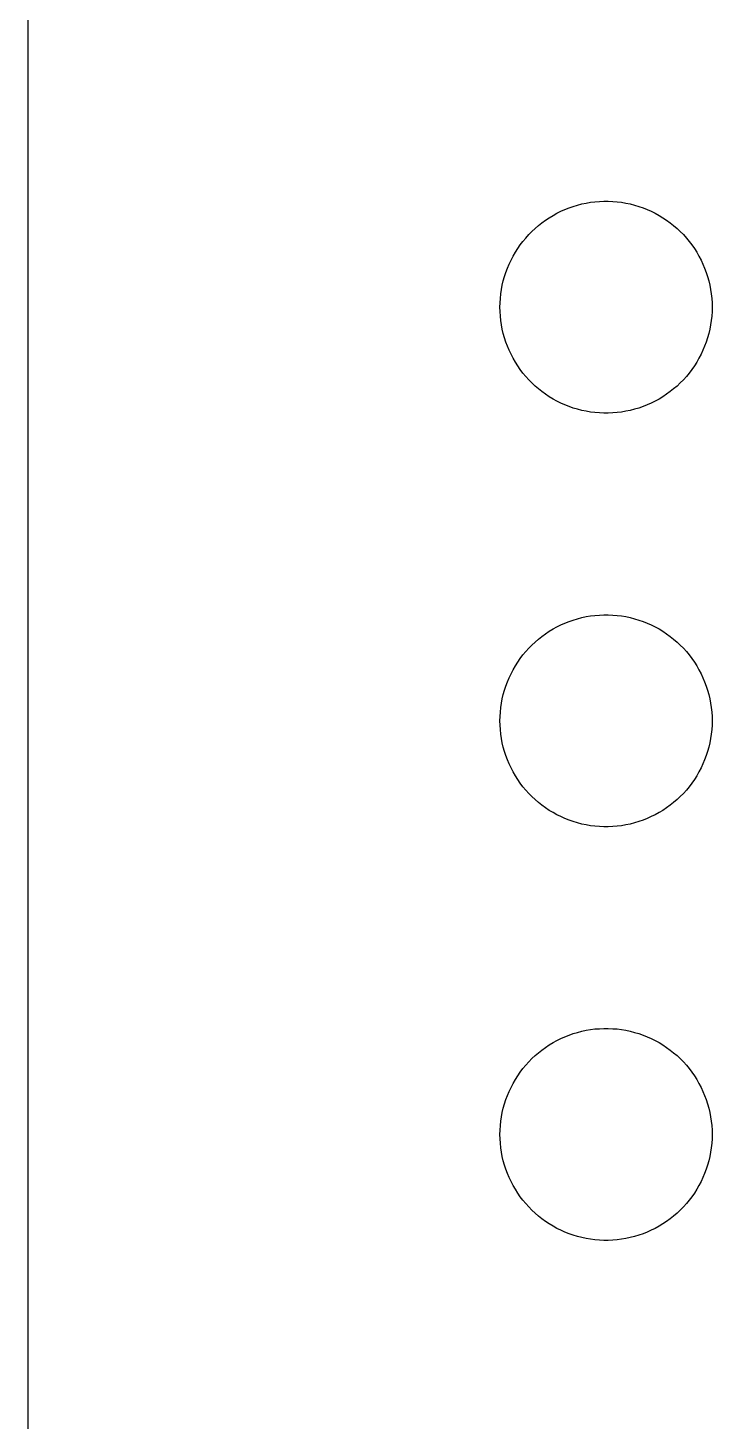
# Model space of a CAD drawing. Extents: x 110 to 524, y 98 to 323.
# Drawn here: x 110.07 to 123.29, y 205.05 to 231.99 of the extents above; entities that cross this region are included whole.
import ezdxf

# ---------------------------------------------------------------- set-up
doc = ezdxf.new("R2010")
doc.units = 0

msp = doc.modelspace()

# ---------------------------------------------------------------- linework, layer by layer
at = {"color": 7}
for points in [[(110.066388, 248.691207), (110.066388, 172.491303)], [(120.52747, 228.511462), (120.608433, 228.540566)], [(120.608433, 228.540566), (120.690454, 228.567024)], [(120.690454, 228.567024), (120.773533, 228.588191)], [(120.773533, 228.588191), (120.857405, 228.604066)], [(120.857405, 228.604066), (120.942601, 228.619941)], [(120.942601, 228.619941), (121.027532, 228.630524)], [(121.027532, 228.630524), (121.112463, 228.635816)], [(121.112463, 228.635816), (121.198453, 228.641107)], [(121.198453, 228.641107), (121.284442, 228.641107)], [(121.284442, 228.641107), (121.370432, 228.635816)], [(121.370432, 228.635816), (121.455363, 228.630524)], [(121.455363, 228.630524), (121.541352, 228.619941)], [(121.541352, 228.619941), (121.62549, 228.604066)], [(121.62549, 228.604066), (121.709363, 228.588191)], [(121.709363, 228.588191), (121.792442, 228.567024)], [(121.792442, 228.567024), (121.875521, 228.540566)], [(121.875521, 228.540566), (121.956483, 228.511462)], [(120.001479, 228.223066), (120.071594, 228.273337)], [(120.071594, 228.273337), (120.14356, 228.320962)], [(120.14356, 228.320962), (120.216585, 228.365941)], [(120.216585, 228.365941), (120.291462, 228.408274)], [(120.291462, 228.408274), (120.368456, 228.445316)], [(120.368456, 228.445316), (120.447566, 228.479712)], [(120.447566, 228.479712), (120.52747, 228.511462)], [(121.956483, 228.511462), (122.035594, 228.479712)], [(122.035594, 228.479712), (122.114439, 228.445316)], [(122.114439, 228.445316), (122.191433, 228.408274)], [(122.191433, 228.408274), (122.266574, 228.365941)], [(122.266574, 228.365941), (122.340393, 228.320962)], [(122.340393, 228.320962), (122.411566, 228.273337)], [(122.411566, 228.273337), (122.480358, 228.223066)], [(119.689536, 227.929379), (119.74748, 227.995525)], [(119.74748, 227.995525), (119.80754, 228.056379)], [(119.80754, 228.056379), (119.869453, 228.114587)], [(119.869453, 228.114587), (119.93454, 228.17015)], [(119.93454, 228.17015), (120.001479, 228.223066)], [(122.480358, 228.223066), (122.548355, 228.17015)], [(122.548355, 228.17015), (122.613443, 228.114587)], [(122.613443, 228.114587), (122.675355, 228.056379)], [(122.675355, 228.056379), (122.735416, 227.995525)], [(122.735416, 227.995525), (122.793359, 227.929379)], [(119.488453, 227.654213), (119.53449, 227.72565)], [(119.53449, 227.72565), (119.583438, 227.797087)], [(119.583438, 227.797087), (119.634503, 227.863233)], [(119.634503, 227.863233), (119.689536, 227.929379)], [(122.793359, 227.929379), (122.848393, 227.863233)], [(122.848393, 227.863233), (122.900515, 227.797087)], [(122.900515, 227.797087), (122.949463, 227.72565)], [(122.949463, 227.72565), (122.995501, 227.654213)], [(119.368597, 227.424025), (119.405374, 227.5034)], [(119.405374, 227.5034), (119.445591, 227.577484)], [(119.445591, 227.577484), (119.488453, 227.654213)], [(122.995501, 227.654213), (123.037569, 227.577484)], [(123.037569, 227.577484), (123.077521, 227.5034)], [(123.077521, 227.5034), (123.114563, 227.424025)], [(119.255355, 227.101234), (119.279432, 227.183255)], [(119.279432, 227.183255), (119.305362, 227.265276)], [(119.305362, 227.265276), (119.335524, 227.344651)], [(119.335524, 227.344651), (119.368597, 227.424025)], [(123.114563, 227.424025), (123.147371, 227.344651)], [(123.147371, 227.344651), (123.177534, 227.265276)], [(123.177534, 227.265276), (123.204521, 227.183255)], [(123.204521, 227.183255), (123.22754, 227.101234)], [(119.207466, 226.847235), (119.22043, 226.931901)], [(119.22043, 226.931901), (119.23657, 227.016568)], [(119.23657, 227.016568), (119.255355, 227.101234)], [(123.22754, 227.101234), (123.24659, 227.016568)], [(123.24659, 227.016568), (123.263523, 226.931901)], [(123.263523, 226.931901), (123.275429, 226.847235)], [(119.191591, 226.590589), (119.193443, 226.677901)], [(119.193443, 226.677901), (119.19847, 226.762568)], [(119.19847, 226.762568), (119.207466, 226.847235)], [(123.275429, 226.847235), (123.284425, 226.762568)], [(123.284425, 226.762568), (123.289452, 226.677901)], [(123.289452, 226.677901), (123.291569, 226.590589)], [(119.193443, 226.505922), (119.191591, 226.590589)], [(119.19847, 226.41861), (119.193443, 226.505922)], [(119.207466, 226.333943), (119.19847, 226.41861)], [(123.284425, 226.41861), (123.275429, 226.333943)], [(123.289452, 226.505922), (123.284425, 226.41861)], [(123.291569, 226.590589), (123.289452, 226.505922)], [(119.22043, 226.249277), (119.207466, 226.333943)], [(119.23657, 226.16461), (119.22043, 226.249277)], [(119.255355, 226.08259), (119.23657, 226.16461)], [(123.24659, 226.16461), (123.22754, 226.08259)], [(123.263523, 226.249277), (123.24659, 226.16461)], [(123.275429, 226.333943), (123.263523, 226.249277)], [(119.279432, 225.997923), (119.255355, 226.08259)], [(119.305362, 225.915902), (119.279432, 225.997923)], [(119.335524, 225.836527), (119.305362, 225.915902)], [(119.368597, 225.757153), (119.335524, 225.836527)], [(123.147371, 225.836527), (123.114563, 225.757153)], [(123.177534, 225.915902), (123.147371, 225.836527)], [(123.204521, 225.997923), (123.177534, 225.915902)], [(123.22754, 226.08259), (123.204521, 225.997923)], [(119.405374, 225.680423), (119.368597, 225.757153)], [(119.445591, 225.603694), (119.405374, 225.680423)], [(119.488453, 225.529611), (119.445591, 225.603694)], [(123.037569, 225.603694), (122.995501, 225.529611)], [(123.077521, 225.680423), (123.037569, 225.603694)], [(123.114563, 225.757153), (123.077521, 225.680423)], [(119.53449, 225.455528), (119.488453, 225.529611)], [(119.583438, 225.386736), (119.53449, 225.455528)], [(119.634503, 225.317945), (119.583438, 225.386736)], [(119.689536, 225.251799), (119.634503, 225.317945)], [(122.848393, 225.317945), (122.793359, 225.251799)], [(122.900515, 225.386736), (122.848393, 225.317945)], [(122.949463, 225.455528), (122.900515, 225.386736)], [(122.995501, 225.529611), (122.949463, 225.455528)], [(119.74748, 225.188299), (119.689536, 225.251799)], [(119.80754, 225.127445), (119.74748, 225.188299)], [(119.869453, 225.066591), (119.80754, 225.127445)], [(119.93454, 225.011028), (119.869453, 225.066591)], [(122.613443, 225.066591), (122.548355, 225.011028)], [(122.675355, 225.127445), (122.613443, 225.066591)], [(122.735416, 225.188299), (122.675355, 225.127445)], [(122.793359, 225.251799), (122.735416, 225.188299)], [(120.001479, 224.958112), (119.93454, 225.011028)], [(120.071594, 224.907841), (120.001479, 224.958112)], [(120.14356, 224.860216), (120.071594, 224.907841)], [(120.216585, 224.815237), (120.14356, 224.860216)], [(120.291462, 224.77555), (120.216585, 224.815237)], [(120.368456, 224.735862), (120.291462, 224.77555)], [(122.191433, 224.77555), (122.114439, 224.735862)], [(122.266574, 224.815237), (122.191433, 224.77555)], [(122.340393, 224.860216), (122.266574, 224.815237)], [(122.411566, 224.907841), (122.340393, 224.860216)], [(122.480358, 224.958112), (122.411566, 224.907841)], [(122.548355, 225.011028), (122.480358, 224.958112)], [(120.447566, 224.701466), (120.368456, 224.735862)], [(120.52747, 224.669716), (120.447566, 224.701466)], [(120.608433, 224.640612), (120.52747, 224.669716)], [(120.690454, 224.6168), (120.608433, 224.640612)], [(120.773533, 224.595633), (120.690454, 224.6168)], [(120.857405, 224.577112), (120.773533, 224.595633)], [(120.942601, 224.563883), (120.857405, 224.577112)], [(121.027532, 224.5533), (120.942601, 224.563883)], [(121.112463, 224.545362), (121.027532, 224.5533)], [(121.198453, 224.542717), (121.112463, 224.545362)], [(121.284442, 224.542717), (121.198453, 224.542717)], [(121.370432, 224.545362), (121.284442, 224.542717)], [(121.455363, 224.5533), (121.370432, 224.545362)], [(121.541352, 224.563883), (121.455363, 224.5533)], [(121.62549, 224.577112), (121.541352, 224.563883)], [(121.709363, 224.595633), (121.62549, 224.577112)], [(121.792442, 224.6168), (121.709363, 224.595633)], [(121.875521, 224.640612), (121.792442, 224.6168)], [(121.956483, 224.669716), (121.875521, 224.640612)], [(122.035594, 224.701466), (121.956483, 224.669716)], [(122.114439, 224.735862), (122.035594, 224.701466)], [(120.291462, 220.407284), (120.368456, 220.446972)], [(120.368456, 220.446972), (120.447566, 220.481368)], [(120.447566, 220.481368), (120.52747, 220.513117)], [(120.52747, 220.513117), (120.608433, 220.539576)], [(120.608433, 220.539576), (120.690454, 220.566034)], [(120.690454, 220.566034), (120.773533, 220.587201)], [(120.773533, 220.587201), (120.857405, 220.605722)], [(120.857405, 220.605722), (120.942601, 220.618951)], [(120.942601, 220.618951), (121.027532, 220.629534)], [(121.027532, 220.629534), (121.112463, 220.637471)], [(121.112463, 220.637471), (121.198453, 220.640117)], [(121.198453, 220.640117), (121.284442, 220.640117)], [(121.284442, 220.640117), (121.370432, 220.637471)], [(121.370432, 220.637471), (121.455363, 220.629534)], [(121.455363, 220.629534), (121.541352, 220.618951)], [(121.541352, 220.618951), (121.62549, 220.605722)], [(121.62549, 220.605722), (121.709363, 220.587201)], [(121.709363, 220.587201), (121.792442, 220.566034)], [(121.792442, 220.566034), (121.875521, 220.539576)], [(121.875521, 220.539576), (121.956483, 220.513117)], [(121.956483, 220.513117), (122.035594, 220.481368)], [(122.035594, 220.481368), (122.114439, 220.446972)], [(122.114439, 220.446972), (122.191433, 220.407284)], [(119.869453, 220.113597), (119.93454, 220.171805)], [(119.93454, 220.171805), (120.001479, 220.224722)], [(120.001479, 220.224722), (120.071594, 220.274993)], [(120.071594, 220.274993), (120.14356, 220.322618)], [(120.14356, 220.322618), (120.216585, 220.367597)], [(120.216585, 220.367597), (120.291462, 220.407284)], [(122.191433, 220.407284), (122.266574, 220.367597)], [(122.266574, 220.367597), (122.340393, 220.322618)], [(122.340393, 220.322618), (122.411566, 220.274993)], [(122.411566, 220.274993), (122.480358, 220.224722)], [(122.480358, 220.224722), (122.548355, 220.171805)], [(122.548355, 220.171805), (122.613443, 220.113597)], [(119.634503, 219.864889), (119.689536, 219.931035)], [(119.689536, 219.931035), (119.74748, 219.994535)], [(119.74748, 219.994535), (119.80754, 220.055389)], [(119.80754, 220.055389), (119.869453, 220.113597)], [(122.613443, 220.113597), (122.675355, 220.055389)], [(122.675355, 220.055389), (122.735416, 219.994535)], [(122.735416, 219.994535), (122.793359, 219.931035)], [(122.793359, 219.931035), (122.848393, 219.864889)], [(119.445591, 219.579139), (119.488453, 219.653223)], [(119.488453, 219.653223), (119.53449, 219.72466)], [(119.53449, 219.72466), (119.583438, 219.796098)], [(119.583438, 219.796098), (119.634503, 219.864889)], [(122.848393, 219.864889), (122.900515, 219.796098)], [(122.900515, 219.796098), (122.949463, 219.72466)], [(122.949463, 219.72466), (122.995501, 219.653223)], [(122.995501, 219.653223), (123.037569, 219.579139)], [(119.335524, 219.346306), (119.368597, 219.425681)], [(119.368597, 219.425681), (119.405374, 219.50241)], [(119.405374, 219.50241), (119.445591, 219.579139)], [(123.037569, 219.579139), (123.077521, 219.50241)], [(123.077521, 219.50241), (123.114563, 219.425681)], [(123.114563, 219.425681), (123.147371, 219.346306)], [(119.23657, 219.018224), (119.255355, 219.100244)], [(119.255355, 219.100244), (119.279432, 219.184911)], [(119.279432, 219.184911), (119.305362, 219.264286)], [(119.305362, 219.264286), (119.335524, 219.346306)], [(123.147371, 219.346306), (123.177534, 219.264286)], [(123.177534, 219.264286), (123.204521, 219.184911)], [(123.204521, 219.184911), (123.22754, 219.100244)], [(123.22754, 219.100244), (123.24659, 219.018224)], [(119.19847, 218.761578), (119.207466, 218.84889)], [(119.207466, 218.84889), (119.22043, 218.933557)], [(119.22043, 218.933557), (119.23657, 219.018224)], [(123.24659, 219.018224), (123.263523, 218.933557)], [(123.263523, 218.933557), (123.275429, 218.84889)], [(123.275429, 218.84889), (123.284425, 218.761578)], [(119.191591, 218.592245), (119.193443, 218.676911)], [(119.193443, 218.504933), (119.191591, 218.592245)], [(119.193443, 218.676911), (119.19847, 218.761578)], [(123.284425, 218.761578), (123.289452, 218.676911)], [(123.289452, 218.676911), (123.291569, 218.592245)], [(123.291569, 218.592245), (123.289452, 218.504933)], [(119.19847, 218.420266), (119.193443, 218.504933)], [(119.207466, 218.332954), (119.19847, 218.420266)], [(119.22043, 218.248287), (119.207466, 218.332954)], [(123.275429, 218.332954), (123.263523, 218.248287)], [(123.284425, 218.420266), (123.275429, 218.332954)], [(123.289452, 218.504933), (123.284425, 218.420266)], [(119.23657, 218.16362), (119.22043, 218.248287)], [(119.255355, 218.0816), (119.23657, 218.16362)], [(119.279432, 217.999579), (119.255355, 218.0816)], [(123.22754, 218.0816), (123.204521, 217.999579)], [(123.24659, 218.16362), (123.22754, 218.0816)], [(123.263523, 218.248287), (123.24659, 218.16362)], [(119.305362, 217.917558), (119.279432, 217.999579)], [(119.335524, 217.835538), (119.305362, 217.917558)], [(119.368597, 217.756163), (119.335524, 217.835538)], [(119.405374, 217.679434), (119.368597, 217.756163)], [(123.114563, 217.756163), (123.077521, 217.679434)], [(123.147371, 217.835538), (123.114563, 217.756163)], [(123.177534, 217.917558), (123.147371, 217.835538)], [(123.204521, 217.999579), (123.177534, 217.917558)], [(119.445591, 217.602704), (119.405374, 217.679434)], [(119.488453, 217.528621), (119.445591, 217.602704)], [(119.53449, 217.457184), (119.488453, 217.528621)], [(122.995501, 217.528621), (122.949463, 217.457184)], [(123.037569, 217.602704), (122.995501, 217.528621)], [(123.077521, 217.679434), (123.037569, 217.602704)], [(119.583438, 217.385746), (119.53449, 217.457184)], [(119.634503, 217.316955), (119.583438, 217.385746)], [(119.689536, 217.250809), (119.634503, 217.316955)], [(119.74748, 217.187309), (119.689536, 217.250809)], [(122.793359, 217.250809), (122.735416, 217.187309)], [(122.848393, 217.316955), (122.793359, 217.250809)], [(122.900515, 217.385746), (122.848393, 217.316955)], [(122.949463, 217.457184), (122.900515, 217.385746)], [(119.80754, 217.126455), (119.74748, 217.187309)], [(119.869453, 217.068247), (119.80754, 217.126455)], [(119.93454, 217.012684), (119.869453, 217.068247)], [(120.001479, 216.957122), (119.93454, 217.012684)], [(120.071594, 216.906851), (120.001479, 216.957122)], [(122.480358, 216.957122), (122.411566, 216.906851)], [(122.548355, 217.012684), (122.480358, 216.957122)], [(122.613443, 217.068247), (122.548355, 217.012684)], [(122.675355, 217.126455), (122.613443, 217.068247)], [(122.735416, 217.187309), (122.675355, 217.126455)], [(120.14356, 216.859226), (120.071594, 216.906851)], [(120.216585, 216.816893), (120.14356, 216.859226)], [(120.291462, 216.77456), (120.216585, 216.816893)], [(120.368456, 216.737518), (120.291462, 216.77456)], [(120.447566, 216.700476), (120.368456, 216.737518)], [(120.52747, 216.668726), (120.447566, 216.700476)], [(120.608433, 216.642268), (120.52747, 216.668726)], [(121.956483, 216.668726), (121.875521, 216.642268)], [(122.035594, 216.700476), (121.956483, 216.668726)], [(122.114439, 216.737518), (122.035594, 216.700476)], [(122.191433, 216.77456), (122.114439, 216.737518)], [(122.266574, 216.816893), (122.191433, 216.77456)], [(122.340393, 216.859226), (122.266574, 216.816893)], [(122.411566, 216.906851), (122.340393, 216.859226)], [(120.690454, 216.61581), (120.608433, 216.642268)], [(120.773533, 216.594643), (120.690454, 216.61581)], [(120.857405, 216.576122), (120.773533, 216.594643)], [(120.942601, 216.562893), (120.857405, 216.576122)], [(121.027532, 216.55231), (120.942601, 216.562893)], [(121.112463, 216.544372), (121.027532, 216.55231)], [(121.198453, 216.541727), (121.112463, 216.544372)], [(121.284442, 216.541727), (121.198453, 216.541727)], [(121.370432, 216.544372), (121.284442, 216.541727)], [(121.455363, 216.55231), (121.370432, 216.544372)], [(121.541352, 216.562893), (121.455363, 216.55231)], [(121.62549, 216.576122), (121.541352, 216.562893)], [(121.709363, 216.594643), (121.62549, 216.576122)], [(121.792442, 216.61581), (121.709363, 216.594643)], [(121.875521, 216.642268), (121.792442, 216.61581)], [(120.942601, 212.617961), (121.027532, 212.63119)], [(121.027532, 212.63119), (121.112463, 212.636482)], [(121.112463, 212.636482), (121.198453, 212.641773)], [(121.198453, 212.641773), (121.284442, 212.641773)], [(121.284442, 212.641773), (121.370432, 212.636482)], [(121.370432, 212.636482), (121.455363, 212.63119)], [(121.455363, 212.63119), (121.541352, 212.617961)], [(120.14356, 212.321628), (120.216585, 212.366607)], [(120.216585, 212.366607), (120.291462, 212.40894)], [(120.291462, 212.40894), (120.368456, 212.445982)], [(120.368456, 212.445982), (120.447566, 212.480378)], [(120.447566, 212.480378), (120.52747, 212.512128)], [(120.52747, 212.512128), (120.608433, 212.541232)], [(120.608433, 212.541232), (120.690454, 212.565044)], [(120.690454, 212.565044), (120.773533, 212.586211)], [(120.773533, 212.586211), (120.857405, 212.604732)], [(120.857405, 212.604732), (120.942601, 212.617961)], [(121.541352, 212.617961), (121.62549, 212.604732)], [(121.62549, 212.604732), (121.709363, 212.586211)], [(121.709363, 212.586211), (121.792442, 212.565044)], [(121.792442, 212.565044), (121.875521, 212.541232)], [(121.875521, 212.541232), (121.956483, 212.512128)], [(121.956483, 212.512128), (122.035594, 212.480378)], [(122.035594, 212.480378), (122.114439, 212.445982)], [(122.114439, 212.445982), (122.191433, 212.40894)], [(122.191433, 212.40894), (122.266574, 212.366607)], [(122.266574, 212.366607), (122.340393, 212.321628)], [(119.80754, 212.057045), (119.869453, 212.115253)], [(119.869453, 212.115253), (119.93454, 212.170815)], [(119.93454, 212.170815), (120.001479, 212.223732)], [(120.001479, 212.223732), (120.071594, 212.274003)], [(120.071594, 212.274003), (120.14356, 212.321628)], [(122.340393, 212.321628), (122.411566, 212.274003)], [(122.411566, 212.274003), (122.480358, 212.223732)], [(122.480358, 212.223732), (122.548355, 212.170815)], [(122.548355, 212.170815), (122.613443, 212.115253)], [(122.613443, 212.115253), (122.675355, 212.057045)], [(119.583438, 211.795108), (119.634503, 211.863899)], [(119.634503, 211.863899), (119.689536, 211.930045)], [(119.689536, 211.930045), (119.74748, 211.993545)], [(119.74748, 211.993545), (119.80754, 212.057045)], [(122.675355, 212.057045), (122.735416, 211.993545)], [(122.735416, 211.993545), (122.793359, 211.930045)], [(122.793359, 211.930045), (122.848393, 211.863899)], [(122.848393, 211.863899), (122.900515, 211.795108)], [(119.405374, 211.501421), (119.445591, 211.57815)], [(119.445591, 211.57815), (119.488453, 211.652233)], [(119.488453, 211.652233), (119.53449, 211.726316)], [(119.53449, 211.726316), (119.583438, 211.795108)], [(122.900515, 211.795108), (122.949463, 211.726316)], [(122.949463, 211.726316), (122.995501, 211.652233)], [(122.995501, 211.652233), (123.037569, 211.57815)], [(123.037569, 211.57815), (123.077521, 211.501421)], [(119.305362, 211.265942), (119.335524, 211.345317)], [(119.335524, 211.345317), (119.368597, 211.424691)], [(119.368597, 211.424691), (119.405374, 211.501421)], [(123.077521, 211.501421), (123.114563, 211.424691)], [(123.114563, 211.424691), (123.147371, 211.345317)], [(123.147371, 211.345317), (123.177534, 211.265942)], [(119.22043, 210.932567), (119.23657, 211.017234)], [(119.23657, 211.017234), (119.255355, 211.1019)], [(119.255355, 211.1019), (119.279432, 211.183921)], [(119.279432, 211.183921), (119.305362, 211.265942)], [(123.177534, 211.265942), (123.204521, 211.183921)], [(123.204521, 211.183921), (123.22754, 211.1019)], [(123.22754, 211.1019), (123.24659, 211.017234)], [(123.24659, 211.017234), (123.263523, 210.932567)], [(119.193443, 210.675922), (119.19847, 210.763234)], [(119.19847, 210.763234), (119.207466, 210.8479)], [(119.207466, 210.8479), (119.22043, 210.932567)], [(123.263523, 210.932567), (123.275429, 210.8479)], [(123.275429, 210.8479), (123.284425, 210.763234)], [(123.284425, 210.763234), (123.289452, 210.675922)], [(119.191591, 210.591255), (119.193443, 210.675922)], [(119.193443, 210.506588), (119.191591, 210.591255)], [(119.19847, 210.419276), (119.193443, 210.506588)], [(123.289452, 210.506588), (123.284425, 210.419276)], [(123.289452, 210.675922), (123.291569, 210.591255)], [(123.291569, 210.591255), (123.289452, 210.506588)], [(119.207466, 210.334609), (119.19847, 210.419276)], [(119.22043, 210.249943), (119.207466, 210.334609)], [(119.23657, 210.165276), (119.22043, 210.249943)], [(123.263523, 210.249943), (123.24659, 210.165276)], [(123.275429, 210.334609), (123.263523, 210.249943)], [(123.284425, 210.419276), (123.275429, 210.334609)], [(119.255355, 210.08061), (119.23657, 210.165276)], [(119.279432, 209.998589), (119.255355, 210.08061)], [(119.305362, 209.916568), (119.279432, 209.998589)], [(123.204521, 209.998589), (123.177534, 209.916568)], [(123.22754, 210.08061), (123.204521, 209.998589)], [(123.24659, 210.165276), (123.22754, 210.08061)], [(119.335524, 209.837193), (119.305362, 209.916568)], [(119.368597, 209.757819), (119.335524, 209.837193)], [(119.405374, 209.681089), (119.368597, 209.757819)], [(119.445591, 209.60436), (119.405374, 209.681089)], [(123.077521, 209.681089), (123.037569, 209.60436)], [(123.114563, 209.757819), (123.077521, 209.681089)], [(123.147371, 209.837193), (123.114563, 209.757819)], [(123.177534, 209.916568), (123.147371, 209.837193)], [(119.488453, 209.530277), (119.445591, 209.60436)], [(119.53449, 209.456194), (119.488453, 209.530277)], [(119.583438, 209.387402), (119.53449, 209.456194)], [(119.634503, 209.318611), (119.583438, 209.387402)], [(122.900515, 209.387402), (122.848393, 209.318611)], [(122.949463, 209.456194), (122.900515, 209.387402)], [(122.995501, 209.530277), (122.949463, 209.456194)], [(123.037569, 209.60436), (122.995501, 209.530277)], [(119.689536, 209.252465), (119.634503, 209.318611)], [(119.74748, 209.188965), (119.689536, 209.252465)], [(119.80754, 209.125465), (119.74748, 209.188965)], [(119.869453, 209.067257), (119.80754, 209.125465)], [(122.675355, 209.125465), (122.613443, 209.067257)], [(122.735416, 209.188965), (122.675355, 209.125465)], [(122.793359, 209.252465), (122.735416, 209.188965)], [(122.848393, 209.318611), (122.793359, 209.252465)], [(119.93454, 209.011694), (119.869453, 209.067257)], [(120.001479, 208.958778), (119.93454, 209.011694)], [(120.071594, 208.908507), (120.001479, 208.958778)], [(120.14356, 208.860882), (120.071594, 208.908507)], [(120.216585, 208.815903), (120.14356, 208.860882)], [(122.340393, 208.860882), (122.266574, 208.815903)], [(122.411566, 208.908507), (122.340393, 208.860882)], [(122.480358, 208.958778), (122.411566, 208.908507)], [(122.548355, 209.011694), (122.480358, 208.958778)], [(122.613443, 209.067257), (122.548355, 209.011694)], [(120.291462, 208.77357), (120.216585, 208.815903)], [(120.368456, 208.736528), (120.291462, 208.77357)], [(120.447566, 208.702132), (120.368456, 208.736528)], [(120.52747, 208.670382), (120.447566, 208.702132)], [(120.608433, 208.641278), (120.52747, 208.670382)], [(120.690454, 208.617466), (120.608433, 208.641278)], [(120.773533, 208.596299), (120.690454, 208.617466)], [(120.857405, 208.577778), (120.773533, 208.596299)], [(120.942601, 208.564549), (120.857405, 208.577778)], [(121.62549, 208.577778), (121.541352, 208.564549)], [(121.709363, 208.596299), (121.62549, 208.577778)], [(121.792442, 208.617466), (121.709363, 208.596299)], [(121.875521, 208.641278), (121.792442, 208.617466)], [(121.956483, 208.670382), (121.875521, 208.641278)], [(122.035594, 208.702132), (121.956483, 208.670382)], [(122.114439, 208.736528), (122.035594, 208.702132)], [(122.191433, 208.77357), (122.114439, 208.736528)], [(122.266574, 208.815903), (122.191433, 208.77357)], [(121.027532, 208.553966), (120.942601, 208.564549)], [(121.112463, 208.546028), (121.027532, 208.553966)], [(121.198453, 208.540737), (121.112463, 208.546028)], [(121.284442, 208.540737), (121.198453, 208.540737)], [(121.370432, 208.546028), (121.284442, 208.540737)], [(121.455363, 208.553966), (121.370432, 208.546028)], [(121.541352, 208.564549), (121.455363, 208.553966)]]:
    msp.add_lwpolyline(points, dxfattribs=at)

doc.saveas('drawing.dxf')
